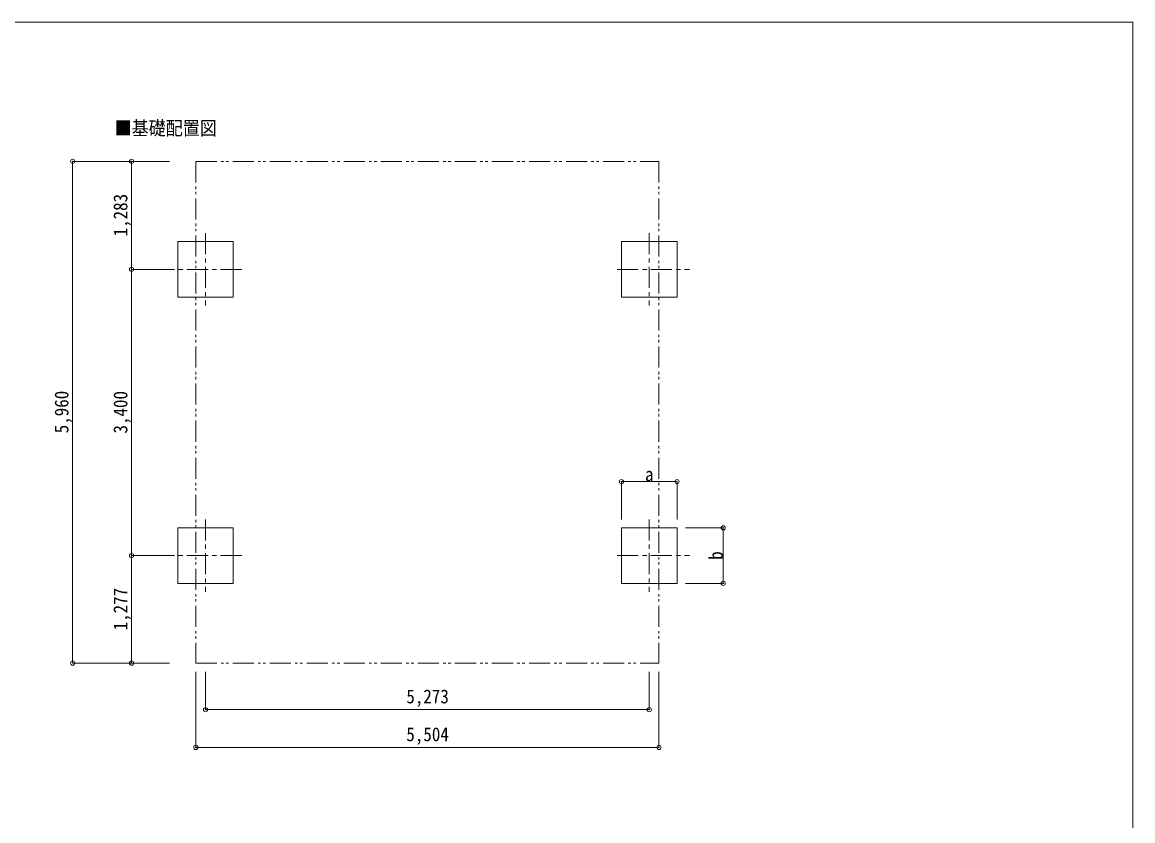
# Model space of a CAD drawing. Units: millimetres at full size, sheet at 1:50. Extents: x -14053 to 14053, y -9700 to 9700.
# Drawn here: x 149 to 13347, y 214 to 9700 of the extents above; entities that cross this region are included whole.
import ezdxf
from ezdxf.enums import TextEntityAlignment as Align

# ---------------------------------------------------------------- set-up
doc = ezdxf.new("R2010")
doc.units = ezdxf.units.MM
doc.header["$LTSCALE"] = 50
doc.header["$PDMODE"] = 32
doc.header["$PDSIZE"] = 50
doc.linetypes.add('CHAIN1', pattern=[8, 5, -1, 1, -1])
doc.linetypes.add('DOUBLE_CHAIN1', pattern=[8.8, 5, -1, 0.6, -0.6, 0.6, -1])
doc.layers.add('1-7', color=7, linetype='Continuous')
for name, color, linetype, lineweight in [('1-8', 6, 'Continuous', 9), ('1-A', 4, 'CHAIN1', 9), ('F-0', 7, 'Continuous', 9)]:
    doc.layers.add(name, color=color, linetype=linetype, lineweight=lineweight)
doc.styles.add('ＭＳ ゴシック', font='')
doc.styles.get('ＭＳ ゴシック').set_extended_font_data('MS Gothic')

msp = doc.modelspace()

# ---------------------------------------------------------------- linework, layer by layer
at = {"layer": '1-8'}
for p, q in [((748.35, 8047.15), (1898.35, 8047.15)), ((748.35, 8047.15), (748.35, 2087.12)), ((1448.35, 6764.12), (1448.35, 8047.15)), ((1448.35, 6764.12), (1898.35, 6764.12)), ((1448.35, 3364.12), (1448.35, 6764.12)), ((7270.35, 4243.17), (7270.35, 3793.17)), ((7270.35, 4243.17), (7930.35, 4243.17)), ((7930.35, 4243.17), (7930.35, 3793.17)), ((8479.35, 3694.17), (8029.35, 3694.17)), ((8479.35, 3694.17), (8479.35, 3034.12)), ((1448.35, 3364.12), (1898.35, 3364.12)), ((1448.35, 2087.12), (1448.35, 3364.12)), ((8479.35, 3034.12), (8029.35, 3034.12)), ((748.35, 2087.12), (1898.35, 2087.12)), ((2211.85, 1085.01), (2211.85, 1984.66)), ((2327.35, 1534.66), (2327.35, 1984.66)), ((7600.35, 1534.66), (7600.35, 1984.66)), ((7715.85, 1085.01), (7715.85, 1984.66)), ((2327.35, 1534.66), (7600.35, 1534.66)), ((2211.85, 1085.01), (7715.85, 1085.01))]:
    msp.add_line(p, q, dxfattribs=at)
for p in [(748.35, 8047.15), (1448.35, 8047.15), (1448.35, 6764.12), (7270.35, 4243.17), (7930.35, 4243.17), (8479.35, 3694.17), (1448.35, 3364.12), (8479.35, 3034.12), (748.35, 2087.12), (1448.35, 2087.12), (2327.35, 1534.66), (7600.35, 1534.66), (2211.85, 1085.01), (7715.85, 1085.01)]:
    msp.add_point(p, dxfattribs=at)
at = {"layer": '1-A', "color": 7, "linetype": 'DOUBLE_CHAIN1'}
for p, q in [((2211.85, 8047.15), (7715.85, 8047.15)), ((2211.85, 8047.15), (2211.85, 2087.12)), ((7715.85, 8047.15), (7715.85, 2087.12)), ((2211.85, 2087.12), (7715.85, 2087.12))]:
    msp.add_line(p, q, dxfattribs=at)
at = {"layer": '1-A'}
for p, q in [((2327.35, 7194.17), (2327.35, 6334.12)), ((7600.35, 7194.17), (7600.35, 6334.12)), ((2757.35, 6764.12), (1897.35, 6764.12)), ((7220.35, 6764.12), (8080.35, 6764.12)), ((2327.35, 3794.17), (2327.35, 2934.12)), ((7600.35, 3794.17), (7600.35, 2934.12)), ((2757.35, 3364.12), (1897.35, 3364.12)), ((7220.35, 3364.12), (8080.35, 3364.12))]:
    msp.add_line(p, q, dxfattribs=at)
at = {"layer": '1-A', "linetype": 'Continuous'}
for points in [[(2657.35, 6434.12), (2657.35, 7094.17), (1997.35, 7094.17), (1997.35, 6434.12)], [(7270.35, 6434.12), (7270.35, 7094.17), (7930.35, 7094.17), (7930.35, 6434.12)], [(2657.35, 3034.12), (2657.35, 3694.17), (1997.35, 3694.17), (1997.35, 3034.12)], [(7270.35, 3034.12), (7270.35, 3694.17), (7930.35, 3694.17), (7930.35, 3034.12)]]:
    msp.add_lwpolyline(points, close=True, dxfattribs=at)
at = {"layer": 'F-0', "color": 5, "lineweight": 5}
for p, q in [((-14053.43, 9700), (13346.57, 9700)), ((13346.57, 9700), (13346.57, -9700))]:
    msp.add_line(p, q, dxfattribs=at)

# ---------------------------------------------------------------- texts
at = {"layer": '1-7', "style": 'ＭＳ ゴシック', "width": 0.9}
msp.add_text('■基礎配置図', height=165, dxfattribs=at).set_placement((1246.81, 8309.91), align=Align.BOTTOM_LEFT)
at = {"layer": '1-8', "color": 7, "style": 'ＭＳ ゴシック', "width": 0.9}
for s, p in [('1,283', (1448.35, 7155.63)), ('5,960', (748.35, 4817.13)), ('3,400', (1448.35, 4814.12)), ('b', (8524.35, 3314.14)), ('1,277', (1448.35, 2475.62))]:
    msp.add_text(s, height=165, rotation=90, dxfattribs=at).set_placement(p, align=Align.BOTTOM_LEFT)
for s, p in [('a', (7550.35, 4198.17)), ('5,273', (4713.85, 1559.66)), ('5,504', (4713.85, 1110.01))]:
    msp.add_text(s, height=165, dxfattribs=at).set_placement(p, align=Align.BOTTOM_LEFT)

doc.saveas('drawing.dxf')
